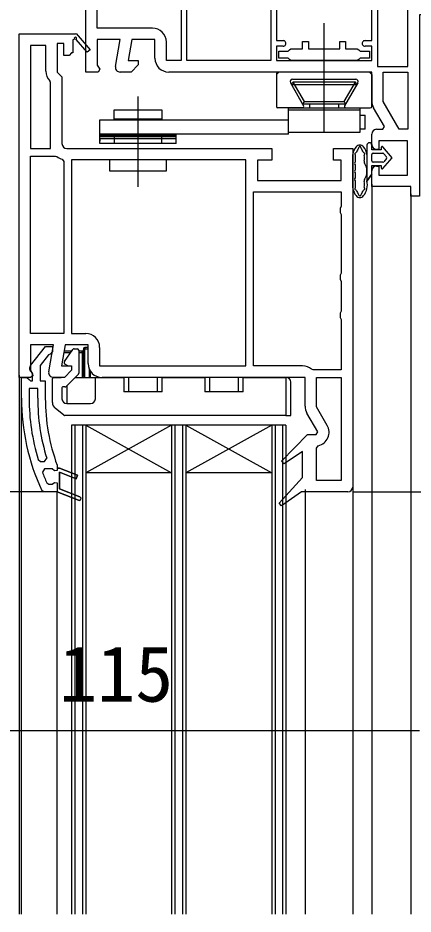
# Model space of a CAD drawing. Units: millimetres, scale not verified. Extents: x -700 to 700, y -1043 to 1036.
# Drawn here: x -494.2 to -411.3, y 507 to 694.8 of the extents above; entities that cross this region are included whole.
import ezdxf
from ezdxf.enums import TextEntityAlignment as Align

# ---------------------------------------------------------------- set-up
doc = ezdxf.new("R2010")
doc.units = ezdxf.units.MM
doc.header["$LTSCALE"] = 6
for name, color, linetype in [('0-2_YKK_11', 7, 'Continuous'), ('0-4_YKK_12', 2, 'Continuous'), ('0-5_YKK_13', 4, 'Continuous'), ('0-7_YKK_D', 6, 'Continuous')]:
    doc.layers.add(name, color=color, linetype=linetype)
doc.styles.add('ＭＳ ゴシック', font='')
doc.styles.get('ＭＳ ゴシック').set_extended_font_data('MS Gothic')

msp = doc.modelspace()

# ---------------------------------------------------------------- linework, layer by layer
at = {"layer": '0-2_YKK_11'}
for p, q in [((-421.4, 690.096), (-420, 690.096)), ((-440, 682.996), (-439.5, 683.496)), ((-420, 668.296), (-420, 670.496)), ((-434.5, 621.895), (-444.8, 621.895))]:
    msp.add_line(p, q, dxfattribs=at)
for points in [[(-460, 723.096), (-460, 685.896), (-463.1, 685.896), (-463.1, 689.796)], [(-420, 690.096), (-420, 723.096), (-440, 723.096), (-440, 690.096), (-438.6, 690.096)], [(-418.8, 723.096), (-418.8, 684.696), (-412.4, 684.696), (-412.4, 708.297), (-413.4, 708.297)], [(-411, 716.696), (-413.9, 716.696), (-413.9, 710.696), (-411.5, 710.696), (-411.5, 712.296), (-410, 712.296), (-410, 697.496), (-397.092, 697.496), (-396.796, 697.746), (-396.5, 697.996), (-395, 697.996), (-395, 695.496), (-410, 695.496), (-410, 657.496), (-411.8, 657.496), (-411.8, 659.496), (-420, 659.496), (-420, 662.796)], [(-473.785, 684.67), (-472.793, 690.296), (-477.6, 690.296), (-477.6, 684.94), (-477.058, 684.072), (-477.377, 683.496), (-480, 683.496), (-480, 711.138), (-524.052, 713.446)], [(-466, 692.696), (-477.6, 692.696), (-477.6, 710.361)], [(-494, 619.495), (-494, 691.495), (-482.134, 691.495), (-482, 691.573), (-479.095, 688.155), (-479.705, 687.636), (-482.016, 690.356)], [(-482.394, 690.421), (-482.7, 690.245), (-482.7, 687.495), (-483, 687.495), (-483.5, 686.995), (-484.6, 686.995), (-484.6, 689.495), (-486, 689.495), (-486, 683.495), (-485, 682.495), (-485, 668.495)], [(-465.5, 686.396), (-465.5, 690.296), (-470.356, 690.296), (-471.132, 685.896), (-469, 685.896), (-469, 684.996), (-470.5, 683.496), (-472.8, 683.496)], [(-491.6, 689.096), (-491.6, 667.496), (-487.4, 667.495), (-487.4, 681.294), (-487.547, 681.648)], [(-488.4, 683.703), (-488.4, 689.095), (-491.6, 689.096)], [(-438.6, 688.896), (-440, 688.896), (-440, 685.896), (-420, 685.896), (-420, 688.896), (-421.4, 688.896)], [(-420, 677.469), (-420, 683.496), (-462.6, 683.496)], [(-420.5, 683.496), (-420, 682.996), (-420, 677.469)], [(-419, 671.496), (-417.655, 671.496), (-417.327, 672.063), (-419.612, 676.019)], [(-419, 663.796), (-418.5, 663.796), (-418.5, 661.896), (-412.5, 661.896), (-412.5, 669.096), (-418.5, 669.096), (-418.5, 667.296), (-419, 667.296)], [(-484, 667.495), (-441, 667.495), (-441, 664.995), (-444, 664.995), (-444, 660.795), (-426.4, 660.795), (-426.4, 664.995), (-428, 664.995), (-428, 667.495), (-424, 667.495), (-424, 596.495)], [(-491.6, 628.695), (-491.6, 665.895), (-486.367, 665.895), (-486.064, 665.793)], [(-484.959, 665.233), (-484.6, 664.753), (-484.6, 628.695), (-491.6, 628.695)], [(-446.4, 621.895), (-446.4, 665.095), (-483, 665.095), (-483, 628.695), (-480, 628.695)], [(-444.8, 621.895), (-444.8, 658.395), (-426.4, 658.395), (-426.4, 655.362), (-426.65, 654.929), (-426.65, 654.062), (-426.4, 653.629), (-426.4, 641.362), (-426.65, 640.929), (-426.65, 640.062), (-426.4, 639.629), (-426.4, 633.362), (-426.65, 632.929), (-426.65, 632.062), (-426.4, 631.629), (-426.4, 621.095), (-432.309, 621.095), (-432.631, 621.213)], [(-487.785, 620.669), (-486.793, 626.295), (-491.6, 626.295), (-491.6, 620.939), (-491.176, 620.26), (-491.142, 619.795), (-491.6, 619.495), (-492.5, 619.495), (-494, 619.495)], [(-491.587, 622.013), (-488.475, 625.996), (-487, 625.996), (-487, 624.895), (-487.476, 624.395), (-487.845, 624.204), (-489.6, 621.957), (-489.6, 618.796), (-488.5, 618.796), (-488.5, 615.129)], [(-479.5, 622.395), (-479.5, 626.295), (-484.356, 626.295), (-485.132, 621.895), (-483, 621.895), (-483, 620.995), (-484.5, 619.495), (-486.8, 619.495)], [(-477.1, 625.795), (-477.1, 621.895), (-446.4, 621.895)], [(-493.5, 615.129), (-493.5, 619.496), (-492.4, 619.496), (-491.904, 619.059), (-491.606, 618.796), (-491.2, 618.796), (-491.2, 620.196), (-491.4, 620.596)], [(-434, 613.469), (-434, 619.495), (-476.6, 619.495)], [(-426.4, 619.495), (-426.4, 597.895), (-431.6, 597.895), (-431.6, 604.683), (-431.213, 605.17)], [(-429.355, 609.445), (-431.6, 613.335), (-431.6, 619.495), (-426.4, 619.495)], [(-490.1, 615.129), (-490.1, 617.196), (-491.9, 617.196), (-491.9, 615.129)], [(-425, 595.495), (-434.711, 595.495), (-438.905, 592.544), (-439.423, 593.135), (-434.5, 598.495), (-434.5, 603.961), (-438.412, 601.34), (-438.916, 601.945), (-433.513, 607.495), (-431.655, 607.495), (-431.327, 608.062), (-433.612, 612.019)], [(-489.992, 602.251), (-489.513, 601.896), (-488.676, 601.896), (-488.199, 602.544)], [(-481.252, 594.468), (-485.5, 596.158), (-485.5, 599.635), (-482.048, 598.261), (-481.752, 599.005), (-485.5, 600.496), (-486, 600.496), (-486, 599.996), (-486.591, 599.921), (-487.075, 600.296), (-487.1, 600.296), (-488.635, 600.296), (-489.104, 599.621)], [(-486.03, 601.113), (-486, 600.942), (-486, 600.496), (-485.5, 600.496), (-481.752, 599.005), (-482.048, 598.261), (-485.5, 599.635), (-485.5, 596.158), (-481.252, 594.468)], [(-488.205, 597.396), (-487.747, 597.096), (-487.075, 597.096), (-486.591, 597.471), (-486, 597.396), (-486, 595.496), (-481.548, 593.724), (-486, 595.496), (-488.782, 595.496), (-489.236, 595.786)]]:
    msp.add_lwpolyline(points, dxfattribs=at)
for points in [[(-458.8, 685.896), (-458.8, 723.096), (-441.2, 723.096), (-441.2, 685.896)], [(-423.042, 685.896), (-436.958, 685.896), (-437.254, 686.146), (-437.55, 686.396), (-439.5, 686.396), (-439.5, 687.896), (-437.55, 687.896), (-437.254, 688.146), (-436.958, 688.396), (-434.5, 688.396), (-434.5, 689.896), (-433.3, 689.896), (-433.3, 688.396), (-426.7, 688.396), (-426.7, 689.896), (-425.5, 689.896), (-425.5, 688.396), (-423.042, 688.396), (-422.746, 688.146), (-422.45, 687.896), (-420.5, 687.896), (-420.5, 686.396), (-422.45, 686.396), (-422.746, 686.146)], [(-412.4, 683.496), (-412.4, 671.496), (-414.229, 671.496), (-417.6, 677.335), (-417.6, 683.496)]]:
    msp.add_lwpolyline(points, close=True, dxfattribs=at)
for centre, radius, start, end in [((-466, 689.796), 2.9, 0.00001, 89.99999), ((-482.178, 690.546), 0.25, 310.35704, 210.00003), ((-438.6, 689.496), 0.6, 269.99999, 90.00001), ((-421.4, 689.496), 0.6, 89.99999, 270.00001), ((-462.6, 686.396), 2.9, 180.00001, 269.99999), ((-472.8, 684.496), 1, 170.00002, 270), ((-485.5, 683.703), 2.9, 180.00001, 225.09912), ((-417.1, 677.469), 2.9, 179.99998, 209.99999), ((-419, 670.496), 1, 90.00001, 179.99999), ((-484, 668.495), 1, 180.00001, 269.99999), ((-419, 668.296), 1, 180.00001, 269.99999), ((-484, 668.495), 3.4, 232.62992, 253.6173), ((-419, 662.796), 1, 90.00001, 179.99999), ((-480, 625.795), 2.9, 0.00001, 89.99999), ((-490.8, 621.396), 1, 141.91328, 233.13011), ((-476.6, 622.395), 2.9, 180.00001, 269.99999), ((-434.5, 618.995), 2.9, 49.88082, 90.00002), ((-486.8, 620.495), 1, 170.00002, 270), ((-447.5, 615.129), 46, 180.00001, 204.86598), ((-447.5, 615.129), 44.4, 179.99999, 196.86019), ((-447.5, 615.129), 42.6, 179.99999, 197.18277), ((-447.5, 615.129), 41, 179.99999, 199.98888), ((-431.1, 613.469), 2.9, 179.99998, 209.99999), ((-431.866, 607.995), 2.9, 283.0206, 30.00002), ((-447.5, 615.129), 44.4, 200.44221, 203.53922), ((-425, 596.495), 1, 270.00001, 359.99999), ((-481.4, 594.096), 0.4, 248.30059, 68.30061), ((-481.4, 594.096), 0.4, 248.30059, 68.30061)]:
    msp.add_arc(centre, radius, start, end, dxfattribs=at)
at = {"layer": '0-4_YKK_12'}
for p, q in [((-430, 671.036), (-430, 693.755)), ((-469.05, 678.378), (-469.05, 659.452)), ((-420, 659.996), (-419.998, 506.995)), ((-411.8, 657.996), (-411.8, 506.995)), ((-494, 619.995), (-494, 506.995)), ((-493.504, 506.995), (-493.504, 618.995)), ((-482.998, 609.497), (-482.997, 506.995)), ((-437.998, 609.496), (-482.998, 609.497)), ((-482.298, 609.497), (-482.297, 506.995)), ((-480.698, 609.496), (-480.697, 506.995)), ((-479.998, 609.496), (-479.997, 506.995)), ((-461.998, 609.496), (-479.998, 599.496)), ((-479.998, 609.496), (-461.998, 599.496)), ((-461.998, 609.496), (-461.997, 506.995)), ((-461.298, 609.496), (-461.297, 506.995)), ((-459.698, 609.496), (-459.697, 506.995)), ((-458.998, 609.496), (-458.997, 506.995)), ((-440.998, 609.496), (-458.998, 599.496)), ((-458.998, 609.496), (-440.998, 599.496)), ((-440.998, 609.496), (-440.997, 506.995)), ((-440.298, 609.496), (-440.297, 506.995)), ((-438.698, 609.496), (-438.697, 506.995)), ((-437.998, 609.496), (-437.997, 506.995)), ((-461.998, 599.496), (-479.998, 599.496)), ((-440.998, 599.496), (-458.998, 599.496)), ((-486, 506.995), (-486, 595.496)), ((-434, 595.995), (-434, 506.995)), ((-424, 596.495), (-424, 506.995))]:
    msp.add_line(p, q, dxfattribs=at)
at = {"layer": '0-5_YKK_13'}
for p, q in [((-440, 682.996), (-440, 676.296)), ((-436.634, 681.996), (-423.366, 681.996)), ((-420, 676.296), (-420, 682.996)), ((-437.067, 681.246), (-434.296, 676.446)), ((-436.865, 680.896), (-436.576, 681.396)), ((-436.865, 680.896), (-423.135, 680.896)), ((-436.865, 680.896), (-434.498, 676.796)), ((-436.576, 681.396), (-434.209, 677.296)), ((-423.424, 681.396), (-436.576, 681.396)), ((-425.791, 677.296), (-423.424, 681.396)), ((-422.933, 681.246), (-425.704, 676.446)), ((-423.135, 680.896), (-425.502, 676.796)), ((-423.135, 680.896), (-423.424, 681.396)), ((-434.209, 677.296), (-434.498, 676.796)), ((-425.502, 676.796), (-434.498, 676.796)), ((-434.209, 677.296), (-425.791, 677.296)), ((-433, 676.096), (-433, 676.796)), ((-427, 676.796), (-427, 676.096)), ((-425.791, 677.296), (-425.502, 676.796)), ((-474.05, 675.596), (-464.05, 675.596)), ((-474.05, 673.596), (-474.05, 675.596)), ((-464.05, 675.596), (-464.05, 673.596)), ((-434.556, 675.996), (-439.7, 675.996)), ((-437.5, 670.496), (-437.5, 675.996)), ((-422.5, 675.496), (-437.5, 675.496)), ((-425.445, 675.996), (-420.3, 675.996)), ((-422.5, 674.496), (-421.36, 674.496)), ((-421.36, 671.496), (-421.36, 674.496)), ((-477.05, 673.496), (-437.5, 673.496)), ((-464.05, 673.596), (-474.05, 673.596)), ((-473.05, 673.596), (-473.05, 673.496)), ((-465.05, 673.596), (-465.05, 673.496)), ((-421.36, 671.496), (-422.401, 671.496)), ((-437.5, 670.496), (-477.05, 670.496)), ((-477.05, 670.296), (-461.05, 670.296)), ((-477.05, 669.996), (-461.05, 669.996)), ((-474.05, 670.296), (-474.05, 668.496)), ((-464.05, 668.496), (-464.05, 670.296)), ((-461.05, 668.496), (-461.05, 670.496)), ((-421, 668.197), (-421, 660.647)), ((-420, 667.196), (-420, 668.196)), ((-418, 667.196), (-420, 667.196)), ((-418, 667.694), (-418, 667.196)), ((-415.7, 665.546), (-417.644, 667.825)), ((-424, 659.205), (-424, 666.187)), ((-423.4, 664.905), (-423.4, 665.908)), ((-420, 664.896), (-420, 666.196)), ((-419.7, 666.496), (-417.7, 666.496)), ((-417.644, 663.267), (-415.7, 665.546)), ((-417.472, 666.391), (-416.918, 665.741)), ((-416.918, 665.351), (-417.472, 664.701)), ((-423.4, 663.225), (-423.4, 663.847)), ((-420, 663.896), (-418, 663.896)), ((-420, 662.096), (-420, 663.896)), ((-417.7, 664.596), (-419.7, 664.596)), ((-418, 663.896), (-418, 663.398)), ((-423.4, 661.545), (-423.4, 662.167)), ((-423.4, 659.484), (-423.4, 660.487)), ((-479.498, 625.795), (-480.198, 625.795)), ((-484.636, 624.695), (-483.168, 624.695)), ((-482.958, 624.995), (-484.583, 624.995)), ((-484.462, 622.847), (-482.697, 625.368)), ((-482.451, 625.495), (-481.798, 625.495)), ((-481.498, 625.195), (-481.498, 620.374)), ((-480.798, 624.995), (-481.498, 624.995)), ((-481.498, 624.695), (-480.798, 624.695)), ((-480.798, 624.695), (-480.798, 624.995)), ((-480.498, 625.495), (-480.498, 619.795)), ((-480.198, 625.495), (-480.498, 625.495)), ((-480.198, 619.795), (-480.198, 625.495)), ((-484.498, 622.411), (-484.498, 622.732)), ((-483.805, 621.895), (-484.398, 622.238)), ((-481.645, 620.021), (-484.023, 617.642)), ((-479.298, 621.337), (-479.298, 619.495)), ((-478.998, 619.495), (-478.998, 620.768)), ((-486.998, 619.516), (-486.998, 619.495)), ((-486.798, 619.495), (-486.998, 619.495)), ((-486.998, 614.216), (-486.998, 619.295)), ((-486.798, 619.495), (-485.205, 619.495)), ((-482.17, 619.495), (-477.998, 619.495)), ((-480.498, 619.795), (-480.198, 619.795)), ((-477.998, 619.495), (-471.998, 619.495)), ((-477.998, 614.995), (-477.998, 619.495)), ((-471.998, 619.495), (-471.998, 616.495)), ((-464.998, 619.495), (-464.998, 616.495)), ((-463.998, 619.495), (-464.998, 619.495)), ((-463.998, 619.495), (-454.998, 619.495)), ((-463.998, 616.495), (-463.998, 619.495)), ((-454.998, 619.495), (-454.998, 616.495)), ((-447.998, 619.495), (-447.998, 616.495)), ((-446.998, 619.495), (-447.998, 619.495)), ((-446.998, 619.495), (-437.998, 619.495)), ((-446.998, 616.495), (-446.998, 619.495)), ((-437.998, 619.495), (-437.998, 611.495)), ((-436.998, 611.495), (-436.998, 618.495)), ((-484.998, 617.295), (-484.998, 614.995)), ((-484.377, 617.495), (-484.798, 617.495)), ((-483.998, 617.667), (-483.998, 613.995)), ((-463.998, 616.495), (-471.998, 616.495)), ((-446.998, 616.495), (-454.998, 616.495)), ((-484.58, 611.561), (-486.435, 613.045)), ((-483.998, 613.995), (-478.998, 613.995)), ((-437.998, 611.495), (-484.393, 611.495)), ((-437.998, 611.495), (-436.998, 611.495))]:
    msp.add_line(p, q, dxfattribs=at)
for points in [[(-437.5, 675.996), (-422.5, 675.996), (-422.5, 670.796), (-437.5, 670.796)], [(-461.05, 668.496), (-477.05, 668.496), (-477.05, 673.496)], [(-461.05, 668.996), (-461.05, 669.496), (-477.05, 669.496), (-477.05, 668.996)], [(-421, 660.647), (-420, 662.096), (-421, 660.647)], [(-480.198, 625.795), (-480.198, 625.495), (-479.498, 625.495)], [(-480.498, 624.695), (-480.798, 624.695), (-480.798, 619.495)], [(-470.998, 616.495), (-470.998, 619.495), (-471.998, 619.495)], [(-453.998, 616.495), (-453.998, 619.495), (-454.998, 619.495)]]:
    msp.add_lwpolyline(points, dxfattribs=at)
msp.add_lwpolyline([(-475.05, 662.795), (-463.05, 662.795), (-463.05, 665.095), (-475.05, 665.095)], close=True, dxfattribs=at)
for centre, radius, start, end in [((-439.5, 682.996), 0.5, 90, 180), ((-436.634, 681.496), 0.5, 90, 210), ((-423.366, 681.496), 0.5, 330, 90), ((-420.5, 682.996), 0.5, 0, 90), ((-439.7, 676.296), 0.3, 180, 270), ((-434.556, 676.296), 0.3, 270, 30), ((-425.445, 676.296), 0.3, 150, 270), ((-420.3, 676.296), 0.3, 270, 0), ((-420.275, 665.497), 3.8, 142.61723, 167.56012), ((-422.5, 667.197), 1, 37.38277, 142.61723), ((-420.275, 665.497), 3.2, 141.12634, 157.1967), ((-423, 667.694), 0.3, 321.12634, 0.38612), ((-422.5, 667.697), 0.2, 359.61393, 180.38612), ((-422, 667.694), 0.3, 179.61393, 218.87367), ((-424.725, 665.497), 3.2, 22.8033, 38.87367), ((-424.725, 665.497), 3.8, 11.41207, 37.38277), ((-420.5, 668.197), 0.5, 0.11462, 179.88538), ((-420.5, 668.196), 0.5, 0.00002, 0.11467), ((-417.798, 667.694), 0.202, 40.46381, 180), ((-423.4, 666.187), 0.6, 167.56012, 180), ((-423.352, 666.377), 0.2, 107.41595, 215.89399), ((-424, 665.908), 0.6, 0, 35.89399), ((-423.502, 666.854), 0.3, 287.41595, 337.1967), ((-421.498, 666.854), 0.3, 202.8033, 252.58405), ((-421.648, 666.377), 0.2, 319.31808, 72.58405), ((-424.725, 665.497), 3.2, 348.58793, 9.09882), ((-421.269, 666.051), 0.3, 139.31808, 189.09882), ((-419.7, 666.196), 0.3, 90, 180), ((-417.7, 666.196), 0.3, 40.46381, 90), ((-417.146, 665.546), 0.3, 319.53619, 40.46381), ((-423.4, 664.376), 0.2, 138.59038, 221.40962), ((-424, 664.905), 0.6, 318.59038, 0), ((-424, 663.847), 0.6, 0, 41.40962), ((-424, 663.225), 0.6, 318.59038, 0), ((-421, 664.745), 0.6, 168.58793, 212.63687), ((-424.2, 662.696), 3.2, 327.36313, 32.63687), ((-419.7, 664.896), 0.3, 180, 270), ((-417.798, 663.398), 0.202, 180.00003, 319.53622), ((-417.7, 664.896), 0.3, 270, 319.53619), ((-423.4, 662.696), 0.2, 138.59038, 221.40962), ((-424, 662.167), 0.6, 0, 41.40962), ((-424, 661.545), 0.6, 318.59038, 0), ((-423.4, 661.016), 0.2, 138.59038, 221.40962), ((-424, 660.487), 0.6, 0, 41.40962), ((-424, 659.484), 0.6, 324.106, 0), ((-424.725, 659.895), 3.8, 322.61723, 11.41207), ((-421, 660.647), 0.6, 147.36313, 191.41207), ((-424.725, 659.895), 3.2, 350.90118, 11.41207), ((-421.269, 659.341), 0.3, 170.90118, 220.68193), ((-423.4, 659.205), 0.6, 180, 192.43989), ((-420.275, 659.895), 3.8, 192.43989, 217.38277), ((-423.352, 659.015), 0.2, 144.106, 252.58405), ((-423.502, 658.538), 0.3, 22.8033, 72.58405), ((-422.5, 658.195), 1, 217.38277, 322.61723), ((-420.275, 659.895), 3.2, 202.8033, 218.87367), ((-423, 657.698), 0.3, 359.61392, 38.87367), ((-422.5, 657.695), 0.2, 179.61392, 0.38608), ((-422, 657.698), 0.3, 141.12633, 180.38608), ((-424.725, 659.895), 3.2, 321.12633, 337.1967), ((-421.498, 658.538), 0.3, 107.41595, 157.1967), ((-421.648, 659.015), 0.2, 287.41595, 40.68193), ((-480.198, 625.495), 0.3, 90, 180), ((-482.451, 625.195), 0.3, 90, 145), ((-481.798, 625.195), 0.3, 0, 90), ((-480.798, 625.295), 0.3, 270, 0), ((-484.298, 622.732), 0.2, 145, 180), ((-484.298, 622.411), 0.2, 180, 240), ((-481.998, 620.374), 0.5, 315, 0), ((-486.798, 619.295), 0.2, 90, 180), ((-480.798, 619.795), 0.3, 270, 0), ((-480.798, 619.795), 0.6, 330, 0), ((-437.998, 618.495), 1, 0, 90), ((-484.798, 617.295), 0.2, 90, 180), ((-484.377, 617.995), 0.5, 270, 315), ((-483.998, 614.995), 1, 180, 270), ((-478.998, 614.995), 1, 270, 0), ((-485.498, 614.216), 1.5, 180, 231.34019), ((-484.393, 611.795), 0.3, 231.34019, 270)]:
    msp.add_arc(centre, radius, start, end, dxfattribs=at)
at = {"layer": '0-7_YKK_D'}
for p, q in [((-488.051, 595.495), (-551, 595.495)), ((-424, 595.495), (-218, 595.495)), ((-525.005, 545.495), (-410, 545.495))]:
    msp.add_line(p, q, dxfattribs=at)

# ---------------------------------------------------------------- texts
at = {"layer": '0-7_YKK_D', "style": 'ＭＳ ゴシック'}
msp.add_text('115', height=11.73, dxfattribs=at).set_placement((-485.593, 547.995), align=Align.BOTTOM_LEFT)

doc.saveas('drawing.dxf')
